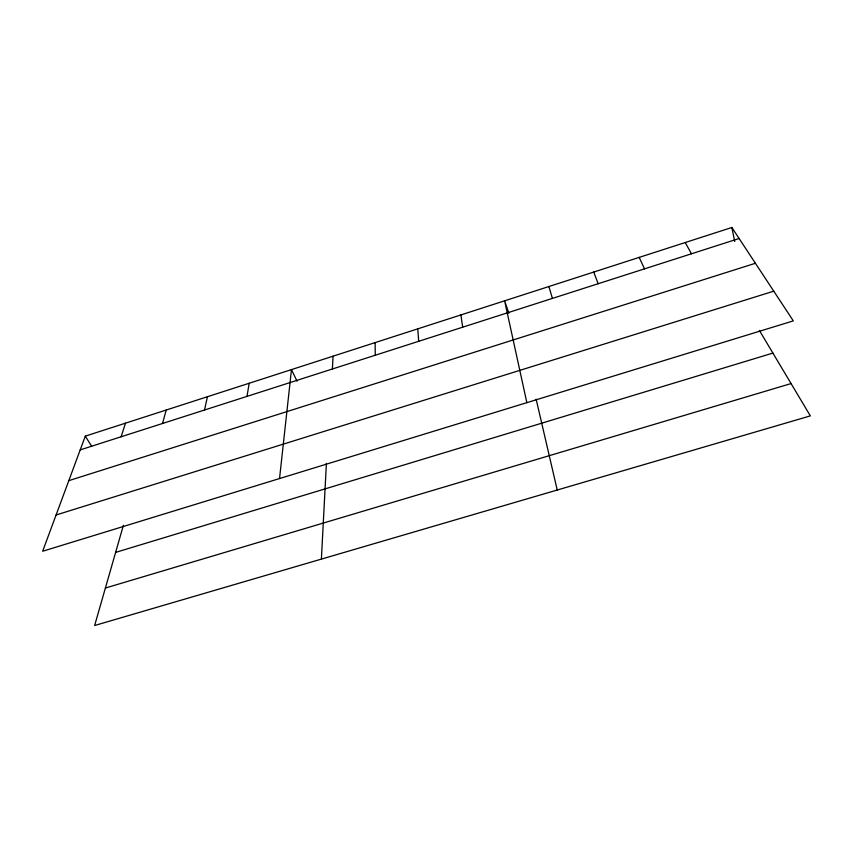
<?xml version="1.0" encoding="UTF-8"?>
<svg xmlns="http://www.w3.org/2000/svg" width="853" height="853" viewBox="0 0 853 853"><rect width="100%" height="100%" fill="white"/><g stroke="black" fill="none" stroke-linecap="round" stroke-linejoin="round"><path stroke-width="1.28" d="M332.393 368.997L333.043 356.191M321.389 559.099L326.4 463.35M279.539 478.554L291.481 369.605L297.025 381.184M246.997 396.389L249.193 383.253M204.496 410.026L207.439 396.72M162.528 423.493L166.218 410.026M123.397 525.299L94.64 625.516L810.35 415.891L759.383 330.442M121.105 436.779L125.508 423.163M85.3 436.139L42.65 551.251L793.311 320.888L731.863 227.484L85.3 436.139L91.655 446.311M80.193 449.904L739.114 238.509M68.805 480.655L755.406 263.278M56.085 514.999L773.756 291.172M115.624 552.403L772.893 353.089M105.399 588.037L791.072 383.573M685.215 242.54L691.495 253.789M639.185 257.393L644.516 268.855M593.741 272.054L598.156 283.729M508.846 313.243L504.613 300.821L526.855 402.659M548.895 286.533L552.403 298.411M536.142 399.193L557.233 490.027M731.863 227.484L734.732 241.548M460.897 314.928L462.689 327.189M417.746 328.853L418.695 341.307M375.128 342.607L375.267 355.243"/></g></svg>
